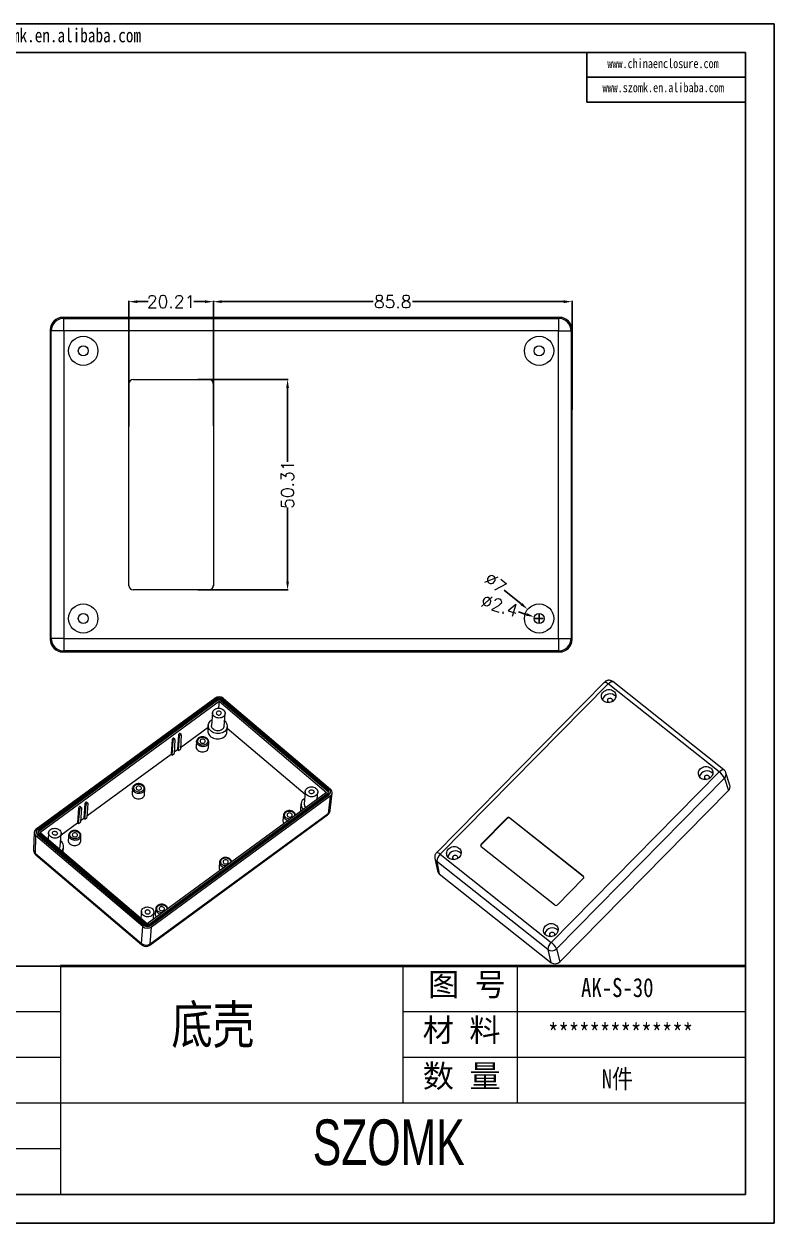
# Model space of a CAD drawing. Header units: inches. Extents: x 1464 to 2346, y 536 to 823.
# Drawn here: x 2166.8 to 2346.2, y 535.9 to 822.7 of the extents above; entities that cross this region are included whole.
import ezdxf

# ---------------------------------------------------------------- set-up
doc = ezdxf.new("R2010")
doc.units = ezdxf.units.IN
doc.layers.add('文字', color=81, linetype='Continuous')
doc.layers.add('粗实线', color=7, linetype='Continuous', lineweight=30)
doc.layers.add('细实线', color=3, linetype='Continuous', lineweight=9)
doc.styles.get("Standard").update_dxf_attribs({"font": 'txt', "bigfont": 'gbcbig.shx'})
doc.styles.add('宋体', font='', dxfattribs={"width": 0.8, "height": 3.5})
doc.styles.add('长仿宋', font='', dxfattribs={"width": 0.7, "height": 4})
doc.styles.get('宋体').set_extended_font_data('SimSun')
doc.styles.get('长仿宋').set_extended_font_data('SimSun')
doc.dimstyles.new('3', dxfattribs={"dimtxt": 3, "dimasz": 2, "dimexe": 0.18, "dimexo": 0.0625, "dimgap": 0.2, "dimtad": 0, "dimzin": 12, "dimdsep": 46, "dimtxsty": 'Standard', "dimcen": 1, "dimclrd": 3, "dimclre": 3, "dimadec": 0, "dimazin": 0, "dimtfac": 1, "dimtofl": 0, "dimtmove": 0, "dimatfit": 3, "dimfxl": 0, "dimtolj": 1, "dimtzin": 0, "dimarcsym": 0})

# ---------------------------------------------------------------- blocks, each defined once
blk = doc.blocks.new('*D88')
at = {"color": 3, "lineweight": -2, "transparency": 16777216}
for p, q in [((2208.39, 737.65), (2230.06, 737.65)), ((2229.88, 735.65), (2229.88, 717.95)), ((2229.88, 689.34), (2229.88, 707.05)), ((2208.39, 687.34), (2230.06, 687.34))]:
    blk.add_line(p, q, dxfattribs=at)
at = {"color": 3, "transparency": 16777216}
for points in [[(2229.55, 735.65), (2230.21, 735.65), (2229.88, 737.65)], [(2229.55, 689.34), (2230.21, 689.34), (2229.88, 687.34)]]:
    blk.add_solid(points, dxfattribs=at)
at = {"layer": 'Defpoints', "color": 0, "transparency": 16777216}
for p in [(2208.33, 737.65), (2208.33, 687.34), (2229.88, 687.34)]:
    blk.add_point(p, dxfattribs=at)
at = {"color": 0, "transparency": 16777216, "insert": (2229.88, 712.5), "char_height": 3, "attachment_point": 5, "rotation": 90}
blk.add_mtext('\\A1;50.31', dxfattribs=at)
blk = doc.blocks.new('*D89')
at = {"color": 3, "lineweight": -2, "transparency": 16777216}
for p, q in [((2212.13, 726.58), (2212.13, 756.44)), ((2214.13, 756.26), (2250.33, 756.26)), ((2295.93, 756.26), (2259.73, 756.26)), ((2297.93, 730.48), (2297.93, 756.44))]:
    blk.add_line(p, q, dxfattribs=at)
at = {"color": 3, "transparency": 16777216}
for points in [[(2214.13, 756.59), (2214.13, 755.92), (2212.13, 756.26)], [(2295.93, 756.59), (2295.93, 755.92), (2297.93, 756.26)]]:
    blk.add_solid(points, dxfattribs=at)
at = {"layer": 'Defpoints', "color": 0, "transparency": 16777216}
for p in [(2297.93, 756.26), (2297.93, 730.42), (2212.13, 726.52)]:
    blk.add_point(p, dxfattribs=at)
at = {"color": 0, "transparency": 16777216, "insert": (2255.03, 756.26), "char_height": 3, "attachment_point": 5}
blk.add_mtext('\\A1;85.8', dxfattribs=at)
blk = doc.blocks.new('*D90')
at = {"color": 3, "lineweight": -2, "transparency": 16777216}
for p, q in [((2191.92, 726.37), (2191.92, 756.44)), ((2193.92, 756.26), (2196.57, 756.26)), ((2210.13, 756.26), (2207.47, 756.26)), ((2212.13, 726.67), (2212.13, 756.44))]:
    blk.add_line(p, q, dxfattribs=at)
at = {"color": 3, "transparency": 16777216}
for points in [[(2193.92, 756.59), (2193.92, 755.92), (2191.92, 756.26)], [(2210.13, 756.59), (2210.13, 755.92), (2212.13, 756.26)]]:
    blk.add_solid(points, dxfattribs=at)
at = {"layer": 'Defpoints', "color": 0, "transparency": 16777216}
for p in [(2212.13, 756.26), (2191.92, 726.31), (2212.13, 726.61)]:
    blk.add_point(p, dxfattribs=at)
at = {"color": 0, "transparency": 16777216, "insert": (2202.02, 756.26), "char_height": 3, "attachment_point": 5}
blk.add_mtext('\\A1;20.21', dxfattribs=at)
blk = doc.blocks.new('*D91')
at = {"color": 3, "lineweight": -2, "transparency": 16777216}
for p, q in [((2281.71, 687.28), (2285.76, 683.98)), ((2289.03, 680.5), (2291.03, 680.5)), ((2290.03, 679.5), (2290.03, 681.5))]:
    blk.add_line(p, q, dxfattribs=at)
at = {"color": 3, "transparency": 16777216}
blk.add_solid([(2285.98, 684.24), (2285.55, 683.72), (2287.31, 682.71)], dxfattribs=at)
at = {"layer": 'Defpoints', "color": 0, "transparency": 16777216}
for p in [(2287.31, 682.71), (2292.74, 678.29)]:
    blk.add_point(p, dxfattribs=at)
at = {"color": 0, "transparency": 16777216, "insert": (2279.62, 688.99), "char_height": 3, "attachment_point": 5, "rotation": 320.8081}
blk.add_mtext('\\A1;∅7', dxfattribs=at)
blk = doc.blocks.new('*D92')
at = {"color": 3, "lineweight": -2, "transparency": 16777216}
for p, q in [((2285.08, 682.1), (2286.98, 681.49)), ((2289.03, 680.5), (2291.03, 680.5)), ((2290.03, 679.5), (2290.03, 681.5))]:
    blk.add_line(p, q, dxfattribs=at)
at = {"color": 3, "transparency": 16777216}
blk.add_solid([(2287.09, 681.81), (2286.88, 681.17), (2288.89, 680.87)], dxfattribs=at)
at = {"layer": 'Defpoints', "color": 0, "transparency": 16777216}
for p in [(2288.89, 680.87), (2291.17, 680.13)]:
    blk.add_point(p, dxfattribs=at)
at = {"color": 0, "transparency": 16777216, "insert": (2280.61, 683.55), "char_height": 3, "attachment_point": 5, "rotation": 342.0394}
blk.add_mtext('\\A1;∅2.4', dxfattribs=at)

msp = doc.modelspace()

# ---------------------------------------------------------------- linework, layer by layer
for p, q in [((1940.737, 822.657), (2346.224, 822.657)), ((2346.224, 822.657), (2346.224, 535.949)), ((1951.229, 815.831), (2339.398, 815.831)), ((2301.473, 815.831), (2301.473, 803.98)), ((2339.398, 815.831), (2339.398, 542.775)), ((2301.473, 809.905), (2339.398, 809.905)), ((2301.473, 803.98), (2339.398, 803.98)), ((2175.564, 597.387), (2093.648, 597.387)), ((1951.229, 542.775), (2339.398, 542.775)), ((1940.737, 535.949), (2346.224, 535.949))]:
    msp.add_line(p, q)
at = {"color": 7, "linetype": 'Continuous', "lineweight": 15}
for p, q in [((2176.364, 752.265), (2176.127, 752.501)), ((2294.928, 752.501), (2176.127, 752.501)), ((2176.364, 749.265), (2176.364, 752.265)), ((2176.364, 752.265), (2294.691, 752.265)), ((2294.928, 752.501), (2294.691, 752.265)), ((2294.691, 752.265), (2294.691, 749.265)), ((2173.364, 749.265), (2173.128, 749.502)), ((2173.128, 749.502), (2173.128, 675.501)), ((2173.364, 675.738), (2173.364, 749.265)), ((2176.364, 749.265), (2173.364, 749.265)), ((2294.691, 749.265), (2176.364, 749.265)), ((2176.364, 749.265), (2176.364, 675.738)), ((2294.691, 675.738), (2294.691, 749.265)), ((2294.691, 749.265), (2297.691, 749.265)), ((2297.691, 749.265), (2297.928, 749.502)), ((2297.691, 749.265), (2297.691, 675.738)), ((2297.928, 675.501), (2297.928, 749.502)), ((2192.919, 737.66), (2211.136, 737.66)), ((2192.919, 737.66), (2192.927, 737.651)), ((2192.927, 737.651), (2211.128, 737.651)), ((2211.128, 737.651), (2211.136, 737.66)), ((2191.919, 688.343), (2191.919, 736.66)), ((2191.928, 736.652), (2191.919, 736.66)), ((2191.928, 688.351), (2191.928, 736.652)), ((2212.136, 736.66), (2212.128, 736.652)), ((2212.128, 736.652), (2212.128, 688.351)), ((2212.136, 736.66), (2212.136, 688.343)), ((2191.919, 688.343), (2191.928, 688.351)), ((2212.128, 688.351), (2212.136, 688.343)), ((2192.927, 687.351), (2192.919, 687.343)), ((2211.136, 687.343), (2192.919, 687.343)), ((2211.128, 687.351), (2192.927, 687.351)), ((2211.136, 687.343), (2211.128, 687.351)), ((2173.364, 675.738), (2173.128, 675.501)), ((2176.364, 675.738), (2173.364, 675.738)), ((2176.364, 675.738), (2294.691, 675.738)), ((2176.364, 675.738), (2176.364, 672.738)), ((2294.691, 675.738), (2294.691, 672.738)), ((2294.691, 675.738), (2297.691, 675.738)), ((2297.691, 675.738), (2297.928, 675.501)), ((2176.364, 672.738), (2176.127, 672.501)), ((2176.127, 672.501), (2294.928, 672.501)), ((2294.691, 672.738), (2176.364, 672.738)), ((2294.691, 672.738), (2294.928, 672.501)), ((2305.689, 665.275), (2265.509, 624.506)), ((2334.227, 644.34), (2307.69, 665.397)), ((2306.584, 664.884), (2266.403, 624.114)), ((2333.121, 643.826), (2306.584, 664.884)), ((2169.748, 630.175), (2212.473, 661.478)), ((2170.113, 630.062), (2212.837, 661.364)), ((2170.373, 629.645), (2213.097, 660.948)), ((2213.107, 661.135), (2170.383, 629.832)), ((2170.647, 629.299), (2213.515, 660.707)), ((2213.097, 660.948), (2213.107, 661.135)), ((2213.515, 660.707), (2213.392, 659.062)), ((2213.515, 660.707), (2239.196, 638.911)), ((2213.962, 661.098), (2213.944, 660.911)), ((2213.944, 660.911), (2239.487, 639.233)), ((2239.504, 639.42), (2213.962, 661.098)), ((2214.242, 661.303), (2239.785, 639.625)), ((2214.591, 661.386), (2240.134, 639.707)), ((2211.935, 657.992), (2211.701, 654.925)), ((2214.693, 654.697), (2214.927, 657.763)), ((2204.273, 649.688), (2210.868, 654.52)), ((2210.904, 654.986), (2210.805, 653.698)), ((2215.392, 653.348), (2215.49, 654.636)), ((2215.463, 654.276), (2234.065, 638.488)), ((2202.259, 651.548), (2202.03, 648.045)), ((2202.535, 651.313), (2202.259, 651.548)), ((2202.273, 647.839), (2202.535, 651.313)), ((2202.912, 651.669), (2202.635, 651.904)), ((2202.933, 651.605), (2202.74, 648.181)), ((2203.769, 652.655), (2203.54, 649.152)), ((2204.046, 652.42), (2203.769, 652.655)), ((2203.783, 648.946), (2204.046, 652.42)), ((2204.422, 652.775), (2204.145, 653.011)), ((2204.443, 652.711), (2204.251, 649.288)), ((2208.112, 651.139), (2207.983, 649.913)), ((2208.112, 651.139), (2208.119, 651.195)), ((2210.973, 649.685), (2211.032, 650.916)), ((2181.904, 633.299), (2202.03, 648.045)), ((2202.03, 648.045), (2202.273, 647.839)), ((2202.273, 647.839), (2202.74, 648.181)), ((2202.763, 648.582), (2203.54, 649.152)), ((2203.54, 649.152), (2203.783, 648.946)), ((2203.783, 648.946), (2204.251, 649.288)), ((2292.941, 603.057), (2333.121, 643.826)), ((2334.379, 642.314), (2294.199, 601.545)), ((2334.379, 642.314), (2335.331, 639.34)), ((2335.677, 640.644), (2334.724, 643.622)), ((2192.827, 639.941), (2192.699, 638.715)), ((2192.827, 639.941), (2192.835, 639.996)), ((2195.689, 638.486), (2195.748, 639.718)), ((2239.504, 639.42), (2239.487, 639.233)), ((2182.053, 636.386), (2181.776, 636.622)), ((2239.196, 638.911), (2196.329, 607.503)), ((2196.765, 607.442), (2239.489, 638.745)), ((2197.024, 607.026), (2239.748, 638.329)), ((2239.759, 638.516), (2197.035, 607.213)), ((2240.095, 638.035), (2197.371, 606.731)), ((2234.117, 639.167), (2233.882, 636.1)), ((2236.982, 637.288), (2237.108, 638.938)), ((2240.095, 638.035), (2239.611, 633.886)), ((2239.748, 638.329), (2239.759, 638.516)), ((2240.053, 638.858), (2240.062, 639.043)), ((2240.062, 634.61), (2240.548, 638.766)), ((2294.99, 598.407), (2335.331, 639.34)), ((2179.89, 635.159), (2179.661, 631.656)), ((2180.166, 634.924), (2179.89, 635.159)), ((2179.904, 631.45), (2180.166, 634.924)), ((2180.543, 635.28), (2180.266, 635.515)), ((2180.564, 635.215), (2180.371, 631.792)), ((2181.4, 636.265), (2181.171, 632.762)), ((2181.677, 636.031), (2181.4, 636.265)), ((2181.414, 632.556), (2181.677, 636.031)), ((2182.074, 636.322), (2181.882, 632.899)), ((2197.056, 602.707), (2239.611, 633.886)), ((2233.085, 636.161), (2232.986, 634.873)), ((2175.705, 628.757), (2179.661, 631.656)), ((2179.661, 631.656), (2179.904, 631.45)), ((2179.904, 631.45), (2180.371, 631.792)), ((2180.394, 632.192), (2181.171, 632.762)), ((2181.171, 632.762), (2181.414, 632.556)), ((2181.414, 632.556), (2181.882, 632.899)), ((2196.905, 602.396), (2239.459, 633.574)), ((2228.906, 633.491), (2228.778, 632.265)), ((2276.176, 626.524), (2282.362, 632.801)), ((2276.211, 626.415), (2282.392, 632.685)), ((2282.392, 632.685), (2282.362, 632.801)), ((2283.064, 632.858), (2300.574, 618.964)), ((2283.064, 632.858), (2283.093, 632.742)), ((2283.093, 632.742), (2300.597, 618.853)), ((2169.291, 629.369), (2169.14, 625.199)), ((2169.559, 624.339), (2169.709, 628.502)), ((2195.253, 606.823), (2169.709, 628.502)), ((2169.812, 629.57), (2169.793, 629.386)), ((2170.087, 628.952), (2170.069, 628.765)), ((2170.069, 628.765), (2195.612, 607.087)), ((2195.63, 607.274), (2170.087, 628.952)), ((2170.367, 629.157), (2195.91, 607.479)), ((2170.383, 629.832), (2170.373, 629.645)), ((2196.329, 607.503), (2170.647, 629.299)), ((2172.736, 629.271), (2172.611, 627.632)), ((2175.493, 625.976), (2175.727, 629.043)), ((2177.543, 628.742), (2177.414, 627.516)), ((2177.543, 628.742), (2177.551, 628.798)), ((2180.405, 627.288), (2180.464, 628.519)), ((2176.192, 624.627), (2176.291, 625.915)), ((2276.176, 626.524), (2276.211, 626.415)), ((2293.709, 611.998), (2276.199, 625.892)), ((2169.559, 624.339), (2194.938, 602.799)), ((2169.668, 624.001), (2195.048, 602.462)), ((2176.189, 624.595), (2176.192, 624.627)), ((2213.622, 622.292), (2213.493, 621.066)), ((2265.108, 623.15), (2265.729, 620.144)), ((2292.093, 601.374), (2265.556, 622.431)), ((2265.556, 622.431), (2266.176, 619.43)), ((2266.403, 624.114), (2292.941, 603.057)), ((2266.176, 619.43), (2292.885, 598.237)), ((2300.597, 618.332), (2294.411, 612.055)), ((2300.597, 618.853), (2300.574, 618.964)), ((2198.338, 611.094), (2198.209, 609.868)), ((2194.917, 610.446), (2194.792, 608.807)), ((2197.782, 608.568), (2197.908, 610.217)), ((2194.938, 602.799), (2195.253, 606.823)), ((2195.612, 607.087), (2195.63, 607.274)), ((2197.024, 607.026), (2197.035, 607.213)), ((2197.056, 602.707), (2197.371, 606.731)), ((2292.093, 601.374), (2292.885, 598.237)), ((2294.199, 601.545), (2294.99, 598.407))]:
    msp.add_line(p, q, dxfattribs=at)
at = {"color": 8, "linetype": 'Continuous', "lineweight": 15, "flags": 128}
for points in [[(2305.689, 665.275), (2305.69, 665.276), (2305.762, 665.308), (2305.872, 665.299), (2306.014, 665.249), (2306.185, 665.161), (2306.377, 665.038), (2306.584, 664.884)], [(2306.584, 664.884), (2306.784, 665.071), (2306.982, 665.226), (2307.173, 665.343), (2307.348, 665.418), (2307.5, 665.449), (2307.625, 665.433), (2307.69, 665.397)], [(2210.585, 650.14), (2210.368, 650.01), (2210.121, 649.915), (2209.855, 649.86), (2209.578, 649.845), (2209.301, 649.873), (2209.033, 649.942), (2208.785, 650.049), (2208.566, 650.19), (2208.382, 650.36), (2208.242, 650.554), (2208.15, 650.764), (2208.109, 650.983), (2208.112, 651.139)], [(2333.121, 643.826), (2333.321, 644.013), (2333.52, 644.168), (2333.71, 644.286), (2333.885, 644.361), (2334.038, 644.391), (2334.162, 644.376), (2334.227, 644.34)], [(2195.301, 638.942), (2195.083, 638.811), (2194.837, 638.716), (2194.57, 638.661), (2194.294, 638.647), (2194.016, 638.675), (2193.749, 638.743), (2193.501, 638.85), (2193.282, 638.991), (2193.098, 639.162), (2192.958, 639.356), (2192.865, 639.566), (2192.824, 639.784), (2192.827, 639.941)], [(2180.017, 627.743), (2179.799, 627.613), (2179.553, 627.518), (2179.286, 627.463), (2179.009, 627.449), (2178.732, 627.476), (2178.465, 627.545), (2178.217, 627.652), (2177.997, 627.793), (2177.814, 627.964), (2177.674, 628.157), (2177.581, 628.367), (2177.54, 628.586), (2177.543, 628.742)], [(2266.403, 624.114), (2266.197, 624.268), (2266.005, 624.392), (2265.834, 624.48), (2265.691, 624.529), (2265.582, 624.538), (2265.51, 624.507), (2265.509, 624.506)]]:
    msp.add_lwpolyline(points, dxfattribs=at)
at = {"color": 7, "linetype": 'Continuous', "lineweight": 15, "flags": 128}
for points in [[(2307.94, 660.943), (2307.715, 660.749), (2307.457, 660.592), (2307.176, 660.475), (2306.88, 660.404), (2306.577, 660.379), (2306.277, 660.402), (2305.989, 660.472), (2305.722, 660.587), (2305.484, 660.744), (2305.281, 660.937), (2305.121, 661.161), (2305.009, 661.409), (2304.946, 661.673), (2304.936, 661.946), (2304.979, 662.218), (2305.074, 662.483), (2305.217, 662.732), (2305.404, 662.956), (2305.629, 663.15), (2305.887, 663.308), (2306.168, 663.424), (2306.464, 663.496), (2306.767, 663.521), (2307.067, 663.497), (2307.355, 663.427), (2307.622, 663.312), (2307.861, 663.156), (2308.063, 662.963), (2308.223, 662.739), (2308.336, 662.491), (2308.398, 662.227), (2308.408, 661.954), (2308.365, 661.681), (2308.27, 661.417), (2308.128, 661.168), (2307.94, 660.943)], [(2306.51, 661.259), (2306.649, 661.365), (2306.815, 661.432), (2306.992, 661.452), (2307.165, 661.425), (2307.318, 661.352), (2307.439, 661.24), (2307.515, 661.099), (2307.541, 660.942), (2307.513, 660.782), (2307.435, 660.634), (2307.351, 660.541)], [(2214.471, 656.995), (2214.255, 656.865), (2214.011, 656.769), (2213.747, 656.711), (2213.473, 656.693), (2213.197, 656.715), (2212.929, 656.777), (2212.678, 656.876), (2212.453, 657.009), (2212.261, 657.172), (2212.109, 657.359), (2212.002, 657.563), (2211.944, 657.779), (2211.936, 657.997), (2211.979, 658.212), (2212.072, 658.415), (2212.211, 658.6), (2212.391, 658.76), (2212.607, 658.89), (2212.851, 658.986), (2213.115, 659.044), (2213.39, 659.062), (2213.666, 659.04), (2213.933, 658.979), (2214.184, 658.879), (2214.409, 658.746), (2214.601, 658.583), (2214.753, 658.396), (2214.86, 658.192), (2214.919, 657.977), (2214.926, 657.758), (2214.883, 657.543), (2214.79, 657.34), (2214.651, 657.155), (2214.471, 656.995)], [(2213.847, 657.525), (2213.956, 657.634), (2214.018, 657.764), (2214.028, 657.905), (2213.985, 658.043), (2213.893, 658.167), (2213.759, 658.264), (2213.597, 658.328), (2213.42, 658.351), (2213.244, 658.333), (2213.084, 658.274), (2212.956, 658.18), (2212.869, 658.058), (2212.833, 657.921), (2212.849, 657.78), (2212.918, 657.648), (2213.032, 657.536), (2213.181, 657.454), (2213.353, 657.41), (2213.532, 657.408), (2213.701, 657.447), (2213.847, 657.525)], [(2210.805, 653.698), (2210.805, 653.69), (2210.811, 653.419), (2210.869, 653.15), (2210.976, 652.889), (2211.131, 652.642), (2211.33, 652.415), (2211.568, 652.213), (2211.84, 652.04), (2212.141, 651.9), (2212.463, 651.797), (2212.799, 651.732), (2213.142, 651.707), (2213.484, 651.722), (2213.817, 651.778), (2214.134, 651.873), (2214.428, 652.004), (2214.693, 652.17)], [(2214.791, 653.458), (2214.527, 653.292), (2214.233, 653.161), (2213.915, 653.066), (2213.582, 653.01), (2213.24, 652.995), (2212.897, 653.02), (2212.561, 653.085), (2212.239, 653.188), (2211.939, 653.328), (2211.666, 653.501), (2211.428, 653.703), (2211.229, 653.93), (2211.074, 654.177), (2210.967, 654.438), (2210.909, 654.707), (2210.903, 654.978), (2210.948, 655.246), (2211.043, 655.504), (2211.186, 655.747), (2211.374, 655.968), (2211.603, 656.164), (2211.806, 656.296)], [(2214.237, 653.928), (2214.021, 653.798), (2213.777, 653.702), (2213.513, 653.644), (2213.238, 653.626), (2212.962, 653.648), (2212.695, 653.71), (2212.444, 653.809), (2212.219, 653.942), (2212.027, 654.105), (2211.875, 654.292), (2211.768, 654.497), (2211.709, 654.712), (2211.701, 654.925)], [(2208.739, 651.867), (2209.12, 652.053), (2209.357, 652.102), (2209.604, 652.111), (2209.849, 652.08), (2210.084, 652.011), (2210.455, 651.793), (2210.704, 651.485), (2210.775, 651.296), (2210.795, 651.1), (2210.766, 650.907), (2210.686, 650.724), (2210.424, 650.438), (2210.043, 650.252), (2209.806, 650.203), (2209.559, 650.194), (2209.314, 650.225), (2209.079, 650.294), (2208.708, 650.512), (2208.459, 650.82), (2208.388, 651.01), (2208.368, 651.205), (2208.397, 651.398), (2208.477, 651.582), (2208.739, 651.867)], [(2210.015, 650.785), (2210.128, 650.898), (2210.193, 651.034), (2210.203, 651.181), (2210.158, 651.325), (2210.062, 651.454), (2209.923, 651.556), (2209.754, 651.622), (2209.57, 651.646), (2209.386, 651.627), (2209.22, 651.565), (2209.086, 651.467), (2208.996, 651.341), (2208.958, 651.198), (2208.976, 651.051), (2209.047, 650.913), (2209.166, 650.797), (2209.321, 650.712), (2209.5, 650.666), (2209.686, 650.663), (2209.863, 650.704), (2210.015, 650.785)], [(2211.032, 650.916), (2211.032, 650.911), (2211.031, 650.893)], [(2207.983, 649.913), (2207.981, 649.892), (2207.989, 649.674), (2208.047, 649.458), (2208.154, 649.254), (2208.306, 649.067), (2208.498, 648.904), (2208.723, 648.771), (2208.974, 648.672), (2209.242, 648.61), (2209.518, 648.588), (2209.792, 648.606), (2210.056, 648.664), (2210.3, 648.76), (2210.516, 648.89), (2210.696, 649.05), (2210.835, 649.235), (2210.928, 649.438), (2210.971, 649.653), (2210.973, 649.685)], [(2331.134, 642.54), (2330.908, 642.345), (2330.651, 642.188), (2330.37, 642.071), (2330.073, 642), (2329.77, 641.975), (2329.47, 641.998), (2329.182, 642.069), (2328.915, 642.184), (2328.677, 642.34), (2328.475, 642.533), (2328.315, 642.757), (2328.202, 643.005), (2328.14, 643.269), (2328.13, 643.542), (2328.173, 643.815), (2328.267, 644.079), (2328.41, 644.328), (2328.597, 644.552), (2328.823, 644.747), (2329.08, 644.904), (2329.361, 645.021), (2329.658, 645.092), (2329.96, 645.117), (2330.26, 645.094), (2330.548, 645.023), (2330.815, 644.908), (2331.054, 644.752), (2331.256, 644.559), (2331.416, 644.335), (2331.529, 644.087), (2331.591, 643.823), (2331.601, 643.55), (2331.558, 643.277), (2331.464, 643.013), (2331.321, 642.764), (2331.134, 642.54)], [(2329.703, 642.855), (2329.842, 642.962), (2330.008, 643.028), (2330.185, 643.048), (2330.358, 643.021), (2330.512, 642.948), (2330.632, 642.836), (2330.708, 642.695), (2330.734, 642.538), (2330.707, 642.378), (2330.629, 642.23), (2330.544, 642.138)], [(2193.455, 640.669), (2193.836, 640.855), (2194.073, 640.903), (2194.32, 640.912), (2194.565, 640.882), (2194.8, 640.813), (2195.171, 640.595), (2195.42, 640.286), (2195.49, 640.097), (2195.511, 639.902), (2195.481, 639.708), (2195.402, 639.525), (2195.139, 639.239), (2194.759, 639.054), (2194.522, 639.005), (2194.275, 638.996), (2194.029, 639.026), (2193.795, 639.096), (2193.423, 639.314), (2193.175, 639.622), (2193.104, 639.811), (2193.084, 640.007), (2193.113, 640.2), (2193.192, 640.383), (2193.455, 640.669)], [(2194.73, 639.587), (2194.844, 639.7), (2194.908, 639.836), (2194.919, 639.982), (2194.874, 640.126), (2194.778, 640.255), (2194.639, 640.357), (2194.47, 640.423), (2194.285, 640.448), (2194.102, 640.428), (2193.936, 640.367), (2193.802, 640.269), (2193.712, 640.143), (2193.674, 640), (2193.691, 639.853), (2193.763, 639.715), (2193.881, 639.598), (2194.037, 639.513), (2194.216, 639.467), (2194.402, 639.465), (2194.579, 639.506), (2194.73, 639.587)], [(2195.748, 639.718), (2195.748, 639.713), (2195.747, 639.694)], [(2236.652, 638.17), (2236.436, 638.04), (2236.192, 637.944), (2235.928, 637.886), (2235.654, 637.868), (2235.378, 637.89), (2235.11, 637.951), (2234.859, 638.051), (2234.634, 638.184), (2234.442, 638.347), (2234.29, 638.534), (2234.183, 638.738), (2234.125, 638.953), (2234.117, 639.172), (2234.16, 639.387), (2234.253, 639.59), (2234.392, 639.775), (2234.573, 639.935), (2234.788, 640.065), (2235.032, 640.161), (2235.296, 640.219), (2235.571, 640.237), (2235.847, 640.215), (2236.115, 640.153), (2236.365, 640.054), (2236.591, 639.921), (2236.782, 639.758), (2236.934, 639.571), (2237.041, 639.367), (2237.1, 639.151), (2237.107, 638.933), (2237.064, 638.718), (2236.972, 638.515), (2236.833, 638.33), (2236.652, 638.17)], [(2236.028, 638.699), (2235.882, 638.622), (2235.713, 638.583), (2235.534, 638.585), (2235.362, 638.629), (2235.213, 638.711), (2235.099, 638.823), (2235.031, 638.955), (2235.014, 639.096), (2235.05, 639.233), (2235.137, 639.354), (2235.265, 639.449), (2235.425, 639.508), (2235.601, 639.526), (2235.778, 639.503), (2235.94, 639.439), (2236.074, 639.341), (2236.166, 639.218), (2236.209, 639.08), (2236.199, 638.939), (2236.137, 638.808), (2236.028, 638.699)], [(2192.699, 638.715), (2192.697, 638.694), (2192.704, 638.475), (2192.763, 638.26), (2192.87, 638.055), (2193.022, 637.868), (2193.213, 637.706), (2193.439, 637.572), (2193.689, 637.473), (2193.957, 637.412), (2194.233, 637.389), (2194.508, 637.408), (2194.772, 637.466), (2195.016, 637.562), (2195.232, 637.692), (2195.412, 637.852), (2195.551, 638.037), (2195.644, 638.24), (2195.687, 638.455), (2195.689, 638.486)], [(2230.81, 633.136), (2230.923, 633.25), (2230.987, 633.386), (2230.998, 633.532), (2230.953, 633.676), (2230.857, 633.805), (2230.718, 633.907), (2230.549, 633.973), (2230.364, 633.998), (2230.181, 633.978), (2230.015, 633.917), (2229.881, 633.819), (2229.791, 633.692), (2229.753, 633.55), (2229.77, 633.403), (2229.842, 633.265), (2229.96, 633.148), (2230.116, 633.063), (2230.295, 633.017), (2230.481, 633.015), (2230.658, 633.056), (2230.81, 633.136)], [(2175.271, 628.275), (2175.055, 628.144), (2174.811, 628.049), (2174.548, 627.991), (2174.273, 627.972), (2173.997, 627.994), (2173.729, 628.056), (2173.478, 628.155), (2173.253, 628.288), (2173.061, 628.451), (2172.909, 628.638), (2172.802, 628.843), (2172.744, 629.058), (2172.736, 629.277), (2172.78, 629.491), (2172.872, 629.694), (2173.011, 629.879), (2173.192, 630.039), (2173.408, 630.17), (2173.652, 630.265), (2173.915, 630.323), (2174.19, 630.342), (2174.466, 630.32), (2174.734, 630.258), (2174.985, 630.159), (2175.21, 630.025), (2175.402, 629.863), (2175.554, 629.676), (2175.661, 629.471), (2175.719, 629.256), (2175.727, 629.037), (2175.683, 628.823), (2175.591, 628.62), (2175.452, 628.435), (2175.271, 628.275)], [(2174.647, 628.804), (2174.502, 628.726), (2174.332, 628.687), (2174.153, 628.69), (2173.982, 628.734), (2173.832, 628.815), (2173.718, 628.927), (2173.65, 629.06), (2173.633, 629.201), (2173.67, 629.338), (2173.756, 629.459), (2173.885, 629.553), (2174.044, 629.612), (2174.22, 629.631), (2174.397, 629.607), (2174.56, 629.544), (2174.693, 629.446), (2174.785, 629.322), (2174.828, 629.184), (2174.818, 629.043), (2174.756, 628.913), (2174.647, 628.804)], [(2178.171, 629.471), (2178.552, 629.656), (2178.789, 629.705), (2179.035, 629.714), (2179.281, 629.684), (2179.516, 629.614), (2179.887, 629.396), (2180.136, 629.088), (2180.206, 628.899), (2180.226, 628.703), (2180.197, 628.51), (2180.118, 628.327), (2179.855, 628.041), (2179.474, 627.855), (2179.237, 627.807), (2178.991, 627.798), (2178.745, 627.828), (2178.51, 627.897), (2178.139, 628.115), (2177.89, 628.424), (2177.82, 628.613), (2177.799, 628.808), (2177.829, 629.002), (2177.908, 629.185), (2178.171, 629.471)], [(2179.446, 628.388), (2179.559, 628.502), (2179.624, 628.638), (2179.635, 628.784), (2179.59, 628.928), (2179.494, 629.057), (2179.355, 629.159), (2179.186, 629.225), (2179.001, 629.249), (2178.818, 629.23), (2178.652, 629.168), (2178.518, 629.07), (2178.428, 628.944), (2178.39, 628.801), (2178.407, 628.654), (2178.478, 628.516), (2178.597, 628.4), (2178.753, 628.315), (2178.932, 628.269), (2179.118, 628.266), (2179.294, 628.307), (2179.446, 628.388)], [(2180.464, 628.519), (2180.464, 628.514), (2180.462, 628.496)], [(2177.414, 627.516), (2177.412, 627.495), (2177.42, 627.277), (2177.478, 627.061), (2177.585, 626.857), (2177.737, 626.67), (2177.929, 626.507), (2178.154, 626.374), (2178.405, 626.275), (2178.673, 626.213), (2178.949, 626.191), (2179.224, 626.209), (2179.487, 626.267), (2179.731, 626.363), (2179.947, 626.493), (2180.128, 626.654), (2180.267, 626.838), (2180.36, 627.042), (2180.403, 627.256), (2180.405, 627.288)], [(2270.928, 623.388), (2270.702, 623.194), (2270.445, 623.036), (2270.163, 622.92), (2269.867, 622.848), (2269.564, 622.824), (2269.264, 622.847), (2268.976, 622.917), (2268.709, 623.032), (2268.471, 623.189), (2268.269, 623.382), (2268.109, 623.606), (2267.996, 623.853), (2267.933, 624.118), (2267.924, 624.39), (2267.966, 624.663), (2268.061, 624.928), (2268.204, 625.176), (2268.391, 625.401), (2268.616, 625.595), (2268.874, 625.753), (2269.155, 625.869), (2269.451, 625.941), (2269.754, 625.965), (2270.054, 625.942), (2270.342, 625.872), (2270.609, 625.757), (2270.848, 625.6), (2271.05, 625.407), (2271.21, 625.183), (2271.323, 624.936), (2271.385, 624.671), (2271.395, 624.399), (2271.352, 624.126), (2271.258, 623.861), (2271.115, 623.613), (2270.928, 623.388)], [(2215.525, 621.938), (2215.638, 622.051), (2215.703, 622.187), (2215.714, 622.334), (2215.669, 622.478), (2215.573, 622.607), (2215.434, 622.709), (2215.265, 622.775), (2215.08, 622.799), (2214.897, 622.78), (2214.731, 622.718), (2214.597, 622.62), (2214.507, 622.494), (2214.469, 622.351), (2214.486, 622.204), (2214.557, 622.066), (2214.676, 621.95), (2214.832, 621.865), (2215.011, 621.819), (2215.197, 621.816), (2215.373, 621.857), (2215.525, 621.938)], [(2269.497, 623.703), (2269.636, 623.81), (2269.802, 623.876), (2269.979, 623.897), (2270.152, 623.869), (2270.306, 623.796), (2270.426, 623.685), (2270.502, 623.544), (2270.528, 623.387), (2270.5, 623.227), (2270.423, 623.079), (2270.338, 622.986)], [(2197.452, 609.449), (2197.236, 609.319), (2196.992, 609.223), (2196.729, 609.165), (2196.454, 609.147), (2196.178, 609.169), (2195.91, 609.231), (2195.659, 609.33), (2195.434, 609.463), (2195.242, 609.626), (2195.09, 609.813), (2194.983, 610.017), (2194.925, 610.233), (2194.917, 610.451), (2194.961, 610.666), (2195.053, 610.869), (2195.192, 611.054), (2195.373, 611.214), (2195.589, 611.344), (2195.833, 611.44), (2196.097, 611.498), (2196.371, 611.516), (2196.647, 611.494), (2196.915, 611.433), (2197.166, 611.334), (2197.391, 611.2), (2197.583, 611.037), (2197.735, 610.851), (2197.842, 610.646), (2197.9, 610.431), (2197.908, 610.212), (2197.865, 609.998), (2197.772, 609.794), (2197.633, 609.61), (2197.452, 609.449)], [(2196.828, 609.979), (2196.937, 610.088), (2196.999, 610.218), (2197.009, 610.359), (2196.966, 610.497), (2196.874, 610.621), (2196.741, 610.719), (2196.578, 610.782), (2196.401, 610.806), (2196.225, 610.787), (2196.066, 610.728), (2195.937, 610.634), (2195.851, 610.513), (2195.814, 610.375), (2195.831, 610.234), (2195.899, 610.102), (2196.013, 609.99), (2196.163, 609.908), (2196.334, 609.864), (2196.513, 609.862), (2196.683, 609.901), (2196.828, 609.979)], [(2200.241, 610.739), (2200.354, 610.853), (2200.419, 610.989), (2200.429, 611.135), (2200.384, 611.279), (2200.288, 611.408), (2200.15, 611.51), (2199.98, 611.576), (2199.796, 611.601), (2199.612, 611.581), (2199.446, 611.52), (2199.312, 611.422), (2199.222, 611.296), (2199.184, 611.153), (2199.202, 611.006), (2199.273, 610.868), (2199.392, 610.751), (2199.548, 610.666), (2199.726, 610.62), (2199.912, 610.618), (2200.089, 610.659), (2200.241, 610.739)], [(2294.121, 604.984), (2293.895, 604.79), (2293.638, 604.633), (2293.357, 604.516), (2293.06, 604.445), (2292.757, 604.42), (2292.457, 604.443), (2292.169, 604.513), (2291.902, 604.628), (2291.664, 604.785), (2291.462, 604.978), (2291.302, 605.202), (2291.189, 605.45), (2291.127, 605.714), (2291.117, 605.987), (2291.16, 606.259), (2291.254, 606.524), (2291.397, 606.772), (2291.584, 606.997), (2291.81, 607.191), (2292.067, 607.349), (2292.348, 607.465), (2292.645, 607.537), (2292.948, 607.561), (2293.248, 607.538), (2293.535, 607.468), (2293.803, 607.353), (2294.041, 607.197), (2294.243, 607.004), (2294.403, 606.78), (2294.516, 606.532), (2294.578, 606.268), (2294.588, 605.995), (2294.545, 605.722), (2294.451, 605.457), (2294.308, 605.209), (2294.121, 604.984)], [(2292.69, 605.3), (2292.83, 605.406), (2292.995, 605.473), (2293.172, 605.493), (2293.345, 605.466), (2293.499, 605.393), (2293.619, 605.281), (2293.695, 605.14), (2293.721, 604.983), (2293.694, 604.823), (2293.616, 604.675), (2293.531, 604.582)]]:
    msp.add_lwpolyline(points, dxfattribs=at)
at = {"color": 7, "linetype": 'Continuous', "lineweight": 15}
for centre, radius in [((2181.028, 744.501), 3.5), ((2181.028, 744.501), 1.2), ((2290.028, 744.501), 3.5), ((2290.028, 744.501), 1.2), ((2181.028, 680.501), 3.5), ((2290.028, 680.501), 3.5), ((2181.028, 680.501), 1.2), ((2290.028, 680.501), 1.2)]:
    msp.add_circle(centre, radius, dxfattribs=at)
for centre, radius, start, end in [((2176.365, 749.264), 3.001, 90.02044, 179.97956), ((2294.69, 749.264), 3.001, 0.02044, 89.97956), ((2176.365, 675.739), 3.001, 180.02044, 269.97956), ((2294.69, 675.739), 3.001, 270.02044, 359.97956), ((2307.006, 660.679), 1.818, 40.07797, 169.40219), ((2306.86, 660.891), 0.508, 133.55918, 260.27959), ((2213.643, 654.8), 1.055, 304.25469, 354.36833), ((2213.902, 654.765), 1.58, 304.21974, 55.51331), ((2213.778, 653.509), 1.622, 304.34036, 354.28266), ((2330.2, 642.275), 1.818, 40.07797, 169.40219), ((2330.053, 642.487), 0.508, 133.55918, 260.27959), ((2330.739, 640.566), 4.038, 25.65516, 53.85217), ((2234.678, 636.045), 1.584, 115.84398, 229.32426), ((2234.434, 634.763), 1.452, 175.67852, 194.77775), ((2234.969, 636.056), 1.088, 177.70108, 226.58437), ((2229.81, 632.177), 1.036, 175.14989, 222.64525), ((2174.504, 626.059), 0.992, 318.20721, 355.2165), ((2174.717, 626.048), 1.569, 314.01412, 55.84713), ((2267.967, 622.272), 2.416, 130.31947, 176.22727), ((2269.993, 623.124), 1.818, 40.07797, 169.40219), ((2269.847, 623.335), 0.508, 133.55918, 260.27959), ((2214.525, 620.979), 1.036, 175.14989, 222.64525), ((2199.241, 609.78), 1.036, 175.14989, 222.64525), ((2293.187, 604.72), 1.818, 40.07797, 169.40219), ((2293.04, 604.931), 0.508, 133.55918, 260.27959), ((2196.058, 604.151), 1.755, 230.36081, 304.66877), ((2294.504, 601.215), 2.416, 130.31947, 176.22727), ((2290.559, 599.796), 4.038, 25.65516, 53.85217), ((2293.046, 602.692), 1.626, 234.13306, 315.14907)]:
    msp.add_arc(centre, radius, start, end, dxfattribs=at)
at = {"color": 8, "linetype": 'Continuous', "lineweight": 15}
for centre, radius, start, end in [((2210.001, 650.994), 1.035, 304.39184, 354.35791), ((2333.473, 643.252), 1.304, 313.98995, 16.39014), ((2194.717, 639.796), 1.035, 304.39184, 354.35791), ((2239.204, 633.891), 0.407, 308.8328, 359.21706), ((2239.028, 634.752), 1.044, 303.94136, 352.18469), ((2230.173, 633.489), 1.265, 179.13338, 265.56503), ((2179.432, 628.597), 1.035, 304.39184, 354.35791), ((2170.211, 625.189), 1.072, 179.43868, 232.49025), ((2169.939, 624.276), 0.385, 170.58728, 225.34151), ((2214.889, 622.291), 1.265, 179.13338, 265.56503), ((2266.321, 623.406), 1.24, 191.90959, 231.86789), ((2199.605, 611.093), 1.265, 179.13338, 265.56503), ((2195.318, 602.736), 0.385, 170.58796, 225.33461), ((2196.649, 602.713), 0.407, 308.84854, 359.21586)]:
    msp.add_arc(centre, radius, start, end, dxfattribs=at)
at = {"color": 7, "linetype": 'Continuous', "lineweight": 15}
for centre, major_axis, ratio, start_param, end_param in [((2176.128, 749.501), (-2.122, 2.122), 0.9996955, 5.4979394, 7.0684312), ((2294.927, 749.501), (2.122, 2.122), 0.9996955, 5.4979394, 7.0684312), ((2192.919, 736.66), (0.707, -0.707), 0.9996955, 2.3563468, 3.9268385), ((2192.928, 736.651), (0.707, -0.707), 0.9996955, 2.3563468, 3.9268385), ((2211.127, 736.651), (-0.707, -0.707), 0.9996955, 2.3563468, 3.9268385), ((2211.136, 736.66), (-0.707, -0.707), 0.9996955, 2.3563468, 3.9268385), ((2192.919, 688.343), (-0.707, -0.707), 0.9996955, 5.4979394, 7.0684312), ((2192.928, 688.352), (-0.707, -0.707), 0.9996955, 5.4979394, 7.0684312), ((2211.127, 688.352), (0.707, -0.707), 0.9996955, 5.4979394, 7.0684312), ((2211.136, 688.343), (0.707, -0.707), 0.9996955, 5.4979394, 7.0684312), ((2176.128, 675.502), (-2.122, -2.122), 0.9996955, 5.4979394, 7.0684312), ((2294.927, 675.502), (2.122, -2.122), 0.9996955, 5.4979394, 7.0684312), ((2213.512, 660.595), (1.496, -0.114), 0.7886554, 0.8272821, 2.3977738), ((2202.457, 651.692), (0.177, 0.212), 0.4301994, 6.2790137, 8.8906389), ((2202.734, 651.457), (0.178, 0.212), 0.4233429, 5.7686334, 8.8927728), ((2203.968, 652.799), (0.177, 0.212), 0.4301994, 6.2790137, 8.8906389), ((2204.244, 652.564), (0.178, 0.212), 0.4233429, 5.7686334, 8.8927728), ((2239.055, 638.917), (1.496, -0.114), 0.7881767, 5.5395624, 7.1100541), ((2334.243, 640.202), (1.451, 0.381), 0.8897769, 5.3009355, 6.3303949), ((2181.599, 636.409), (0.177, 0.212), 0.4301994, 6.2790137, 8.8906389), ((2180.088, 635.303), (0.177, 0.212), 0.4301994, 6.2790137, 8.8906389), ((2180.365, 635.068), (0.178, 0.212), 0.4233429, 5.7686334, 8.8927728), ((2181.875, 636.175), (0.178, 0.212), 0.4233429, 5.7686334, 8.8927728), ((2282.725, 632.513), (0.483, 0.127), 0.8902774, 0.5875359, 2.1580276), ((2282.754, 632.398), (0.483, 0.127), 0.8902774, 0.5875359, 2.1580276), ((2170.789, 629.292), (1.496, -0.114), 0.7881767, 2.3979697, 3.9684615), ((2276.539, 626.237), (0.484, 0.127), 0.8897769, 2.1593428, 3.7298346), ((2276.574, 626.127), (0.484, 0.127), 0.8897769, 2.1593428, 3.0590281), ((2267.195, 620.463), (1.451, 0.381), 0.8897769, 3.0943831, 3.7298346), ((2300.235, 618.619), (0.484, 0.127), 0.8897769, 5.3009355, 6.8714272), ((2300.258, 618.509), (0.484, 0.127), 0.8897769, 0.0801267, 0.5882419), ((2294.049, 612.343), (0.483, 0.127), 0.8902774, 3.7291285, 5.2996203), ((2196.331, 607.614), (1.496, -0.114), 0.7886554, 3.9688747, 5.5393665), ((2293.903, 599.271), (1.45, 0.382), 0.8902774, 3.7291285, 5.2996203)]:
    msp.add_ellipse(centre, major_axis=major_axis, ratio=ratio, start_param=start_param, end_param=end_param, dxfattribs=at)
for points, knots in [([(2307.687, 665.396), (2307.628, 665.44), (2307.5, 665.537), (2307.27, 665.639), (2307.013, 665.708), (2306.745, 665.73), (2306.483, 665.704), (2306.237, 665.636), (2306.032, 665.54), (2305.874, 665.439), (2305.794, 665.37), (2305.761, 665.342)], [0, 0, 0, 0, 0.1046476, 0.2305237, 0.357108, 0.4847509, 0.6142801, 0.7324456, 0.8490021, 0.9375493, 1, 1, 1, 1]), ([(2212.837, 661.364), (2212.931, 661.433), (2213.042, 661.486), (2213.284, 661.554), (2213.415, 661.569), (2213.675, 661.558), (2213.804, 661.532), (2214.043, 661.443), (2214.152, 661.38), (2214.242, 661.303)], [0, 0, 0, 0, 0.25, 0.25, 0.5, 0.5, 0.75, 0.75, 1, 1, 1, 1]), ([(2213.097, 660.948), (2213.153, 660.989), (2213.22, 661.022), (2213.366, 661.063), (2213.445, 661.072), (2213.602, 661.065), (2213.68, 661.049), (2213.824, 660.995), (2213.89, 660.957), (2213.944, 660.911)], [0, 0, 0, 0, 0.25, 0.25, 0.5, 0.5, 0.75, 0.75, 1, 1, 1, 1]), ([(2213.107, 661.135), (2213.164, 661.177), (2213.232, 661.209), (2213.379, 661.251), (2213.458, 661.26), (2213.617, 661.253), (2213.696, 661.237), (2213.841, 661.183), (2213.907, 661.145), (2213.962, 661.098)], [0, 0, 0, 0, 0.25, 0.25, 0.5, 0.5, 0.75, 0.75, 1, 1, 1, 1]), ([(2209.662, 652.204), (2209.574, 652.207), (2209.451, 652.211), (2209.27, 652.192), (2209.118, 652.164), (2208.943, 652.112), (2208.771, 652.038), (2208.605, 651.939), (2208.453, 651.817), (2208.321, 651.672), (2208.216, 651.504), (2208.147, 651.345), (2208.131, 651.24), (2208.125, 651.2)], [0, 0, 0, 0, 0.1213509, 0.1713412, 0.2539168, 0.3394248, 0.4309067, 0.5261734, 0.6244902, 0.725417, 0.8288982, 0.9352944, 1, 1, 1, 1]), ([(2211.03, 650.891), (2211.031, 650.96), (2211.034, 651.097), (2210.984, 651.299), (2210.898, 651.491), (2210.776, 651.667), (2210.624, 651.822), (2210.451, 651.95), (2210.274, 652.047), (2210.107, 652.114), (2209.947, 652.161), (2209.801, 652.19), (2209.702, 652.2), (2209.662, 652.204)], [0, 0, 0, 0, 0.1058647, 0.2105106, 0.3155256, 0.4205733, 0.5247793, 0.6265101, 0.7218727, 0.8025524, 0.8682686, 0.9460681, 1, 1, 1, 1]), ([(2334.721, 643.618), (2334.715, 643.64), (2334.688, 643.745), (2334.598, 643.921), (2334.449, 644.132), (2334.32, 644.273), (2334.236, 644.33), (2334.224, 644.338)], [0, 0, 0, 0, 0.07659398, 0.36594934, 0.6578092, 0.95138686, 1, 1, 1, 1]), ([(2194.378, 641.005), (2194.29, 641.008), (2194.167, 641.013), (2193.986, 640.994), (2193.834, 640.966), (2193.659, 640.914), (2193.487, 640.839), (2193.321, 640.741), (2193.169, 640.619), (2193.037, 640.473), (2192.932, 640.306), (2192.863, 640.146), (2192.847, 640.041), (2192.841, 640.001)], [0, 0, 0, 0, 0.1213509, 0.1713412, 0.2539168, 0.3394248, 0.4309067, 0.5261734, 0.6244902, 0.725417, 0.8288982, 0.9352944, 1, 1, 1, 1]), ([(2195.746, 639.692), (2195.747, 639.761), (2195.75, 639.898), (2195.699, 640.101), (2195.614, 640.292), (2195.492, 640.468), (2195.34, 640.623), (2195.167, 640.752), (2194.989, 640.849), (2194.823, 640.916), (2194.662, 640.963), (2194.517, 640.992), (2194.418, 641.001), (2194.378, 641.005)], [0, 0, 0, 0, 0.1058647, 0.2105106, 0.3155256, 0.4205733, 0.5247793, 0.6265101, 0.7218727, 0.8025524, 0.8682686, 0.9460681, 1, 1, 1, 1]), ([(2239.489, 638.745), (2239.546, 638.787), (2239.592, 638.838), (2239.655, 638.95), (2239.672, 639.012), (2239.675, 639.137), (2239.661, 639.2), (2239.603, 639.318), (2239.559, 639.373), (2239.504, 639.42)], [0, 0, 0, 0, 0.25, 0.25, 0.5, 0.5, 0.75, 0.75, 1, 1, 1, 1]), ([(2239.785, 639.625), (2239.875, 639.549), (2239.946, 639.458), (2240.042, 639.264), (2240.065, 639.161), (2240.06, 638.955), (2240.032, 638.854), (2239.928, 638.668), (2239.852, 638.584), (2239.759, 638.516)], [0, 0, 0, 0, 0.25, 0.25, 0.5, 0.5, 0.75, 0.75, 1, 1, 1, 1]), ([(2239.487, 639.233), (2239.532, 639.188), (2239.613, 639.107), (2239.635, 639.006), (2239.645, 638.961)], [0, 0, 0, 0, 0.5565965, 1, 1, 1, 1]), ([(2240.04, 638.86), (2240.038, 638.805), (2240.034, 638.661), (2239.921, 638.475), (2239.797, 638.37), (2239.748, 638.329)], [0, 0, 0, 0, 0.2715912, 0.7112278, 1, 1, 1, 1]), ([(2230.457, 634.555), (2230.369, 634.558), (2230.246, 634.563), (2230.065, 634.544), (2229.913, 634.516), (2229.738, 634.464), (2229.566, 634.389), (2229.4, 634.291), (2229.248, 634.168), (2229.116, 634.023), (2229.01, 633.856), (2228.937, 633.683), (2228.92, 633.564), (2228.912, 633.51)], [0, 0, 0, 0, 0.1186973, 0.1675945, 0.2483643, 0.3320025, 0.421484, 0.5146674, 0.6108344, 0.7095542, 0.8107726, 0.9148422, 1, 1, 1, 1]), ([(2231.808, 633.498), (2231.798, 633.548), (2231.775, 633.667), (2231.692, 633.842), (2231.571, 634.018), (2231.419, 634.173), (2231.246, 634.302), (2231.068, 634.399), (2230.902, 634.465), (2230.742, 634.512), (2230.596, 634.542), (2230.497, 634.551), (2230.457, 634.555)], [0, 0, 0, 0, 0.0908655, 0.2117952, 0.3327626, 0.4527608, 0.5699086, 0.6797232, 0.7726297, 0.848305, 0.9378948, 1, 1, 1, 1]), ([(2239.459, 633.576), (2239.488, 633.598), (2239.583, 633.667), (2239.662, 633.754), (2239.716, 633.813)], [0, 0, 0, 0, 0.3136001, 1, 1, 1, 1]), ([(2239.716, 633.813), (2239.77, 633.884), (2239.848, 633.985), (2239.937, 634.156), (2240.002, 634.319), (2240.048, 634.48), (2240.056, 634.581), (2240.058, 634.611)], [0, 0, 0, 0, 0.3010107, 0.4323986, 0.6555016, 0.8980209, 1, 1, 1, 1]), ([(2170.069, 628.765), (2170, 628.837), (2169.863, 628.981), (2169.779, 629.207), (2169.8, 629.34), (2169.807, 629.385)], [0, 0, 0, 0, 0.39729803, 0.7947955, 1, 1, 1, 1]), ([(2170.087, 628.952), (2169.997, 629.029), (2169.925, 629.119), (2169.83, 629.313), (2169.807, 629.417), (2169.812, 629.622), (2169.84, 629.724), (2169.944, 629.909), (2170.02, 629.993), (2170.113, 630.062)], [0, 0, 0, 0, 0.25, 0.25, 0.5, 0.5, 0.75, 0.75, 1, 1, 1, 1]), ([(2170.383, 629.832), (2170.326, 629.791), (2170.28, 629.74), (2170.217, 629.627), (2170.2, 629.565), (2170.197, 629.44), (2170.211, 629.377), (2170.269, 629.259), (2170.312, 629.204), (2170.367, 629.157)], [0, 0, 0, 0, 0.25, 0.25, 0.5, 0.5, 0.75, 0.75, 1, 1, 1, 1]), ([(2170.21, 629.432), (2170.233, 629.482), (2170.271, 629.562), (2170.345, 629.622), (2170.373, 629.645)], [0, 0, 0, 0, 0.6205875, 1, 1, 1, 1]), ([(2179.093, 629.807), (2179.006, 629.81), (2178.882, 629.815), (2178.702, 629.795), (2178.549, 629.767), (2178.375, 629.715), (2178.202, 629.641), (2178.036, 629.543), (2177.885, 629.42), (2177.752, 629.275), (2177.647, 629.107), (2177.578, 628.948), (2177.562, 628.843), (2177.556, 628.803)], [0, 0, 0, 0, 0.1213509, 0.1713412, 0.2539168, 0.3394248, 0.4309067, 0.5261734, 0.6244902, 0.725417, 0.8288982, 0.9352944, 1, 1, 1, 1]), ([(2180.461, 628.494), (2180.463, 628.563), (2180.465, 628.7), (2180.415, 628.902), (2180.329, 629.094), (2180.207, 629.27), (2180.055, 629.425), (2179.883, 629.553), (2179.705, 629.651), (2179.539, 629.717), (2179.378, 629.764), (2179.232, 629.793), (2179.134, 629.803), (2179.093, 629.807)], [0, 0, 0, 0, 0.1058647, 0.2105106, 0.3155256, 0.4205733, 0.5247793, 0.6265101, 0.7218727, 0.8025524, 0.8682686, 0.9460681, 1, 1, 1, 1]), ([(2169.142, 625.202), (2169.141, 625.193), (2169.131, 625.103), (2169.15, 624.927), (2169.204, 624.682), (2169.304, 624.444), (2169.445, 624.228), (2169.571, 624.079), (2169.656, 624.016), (2169.671, 624.004)], [0, 0, 0, 0, 0.0203044, 0.2008357, 0.3865466, 0.5753589, 0.766125, 0.958247, 1, 1, 1, 1]), ([(2215.172, 623.357), (2215.085, 623.36), (2214.961, 623.364), (2214.781, 623.345), (2214.628, 623.317), (2214.454, 623.265), (2214.281, 623.191), (2214.116, 623.092), (2213.964, 622.97), (2213.831, 622.825), (2213.726, 622.657), (2213.653, 622.485), (2213.636, 622.365), (2213.628, 622.312)], [0, 0, 0, 0, 0.1186973, 0.1675945, 0.2483643, 0.3320025, 0.421484, 0.5146674, 0.6108344, 0.7095542, 0.8107726, 0.9148422, 1, 1, 1, 1]), ([(2216.524, 622.299), (2216.514, 622.35), (2216.49, 622.468), (2216.407, 622.644), (2216.287, 622.82), (2216.134, 622.975), (2215.962, 623.103), (2215.784, 623.2), (2215.618, 623.267), (2215.457, 623.314), (2215.312, 623.343), (2215.213, 623.353), (2215.172, 623.357)], [0, 0, 0, 0, 0.0908655, 0.2117952, 0.3327626, 0.4527608, 0.5699086, 0.6797232, 0.7726297, 0.848305, 0.9378948, 1, 1, 1, 1]), ([(2265.402, 624.385), (2265.351, 624.314), (2265.277, 624.21), (2265.193, 624.036), (2265.131, 623.869), (2265.085, 623.655), (2265.074, 623.422), (2265.083, 623.249), (2265.108, 623.16), (2265.11, 623.151)], [0, 0, 0, 0, 0.2011472, 0.2904898, 0.4425326, 0.6083969, 0.7889451, 0.9778079, 1, 1, 1, 1]), ([(2199.888, 612.158), (2199.801, 612.161), (2199.677, 612.166), (2199.497, 612.147), (2199.344, 612.119), (2199.17, 612.067), (2198.997, 611.992), (2198.831, 611.894), (2198.679, 611.772), (2198.547, 611.626), (2198.442, 611.459), (2198.369, 611.286), (2198.351, 611.167), (2198.344, 611.113)], [0, 0, 0, 0, 0.1186973, 0.1675945, 0.2483643, 0.3320025, 0.421484, 0.5146674, 0.6108344, 0.7095542, 0.8107726, 0.9148422, 1, 1, 1, 1]), ([(2201.239, 611.101), (2201.229, 611.151), (2201.206, 611.27), (2201.123, 611.445), (2201.002, 611.621), (2200.85, 611.776), (2200.678, 611.905), (2200.5, 612.002), (2200.334, 612.069), (2200.173, 612.116), (2200.027, 612.145), (2199.928, 612.154), (2199.888, 612.158)], [0, 0, 0, 0, 0.0908655, 0.2117952, 0.3327626, 0.4527608, 0.5699086, 0.6797232, 0.7726297, 0.848305, 0.9378948, 1, 1, 1, 1]), ([(2195.612, 607.087), (2195.703, 607.01), (2195.812, 606.947), (2196.052, 606.858), (2196.182, 606.831), (2196.444, 606.82), (2196.575, 606.835), (2196.818, 606.903), (2196.93, 606.957), (2197.024, 607.026)], [0, 0, 0, 0, 0.25, 0.25, 0.5, 0.5, 0.75, 0.75, 1, 1, 1, 1]), ([(2197.035, 607.213), (2196.941, 607.144), (2196.83, 607.091), (2196.588, 607.023), (2196.457, 607.008), (2196.197, 607.019), (2196.067, 607.045), (2195.829, 607.135), (2195.72, 607.197), (2195.63, 607.274)], [0, 0, 0, 0, 0.25, 0.25, 0.5, 0.5, 0.75, 0.75, 1, 1, 1, 1]), ([(2196.765, 607.442), (2196.708, 607.4), (2196.64, 607.368), (2196.493, 607.327), (2196.413, 607.318), (2196.255, 607.324), (2196.176, 607.34), (2196.031, 607.394), (2195.965, 607.433), (2195.91, 607.479)], [0, 0, 0, 0, 0.25, 0.25, 0.5, 0.5, 0.75, 0.75, 1, 1, 1, 1]), ([(2195.05, 602.465), (2195.103, 602.421), (2195.224, 602.322), (2195.445, 602.212), (2195.699, 602.131), (2195.967, 602.098), (2196.231, 602.113), (2196.48, 602.171), (2196.688, 602.259), (2196.829, 602.338), (2196.891, 602.387), (2196.904, 602.397)], [0, 0, 0, 0, 0.1026261, 0.2342664, 0.3667824, 0.5005886, 0.6366577, 0.7600413, 0.8815115, 0.9752589, 1, 1, 1, 1])]:
    msp.add_open_spline(points, degree=3, knots=knots, dxfattribs=at)
at = {"color": 8, "linetype": 'Continuous', "lineweight": 15}
for points in [[(2230.517, 632.552), (2230.463, 632.548), (2230.326, 632.54), (2230.106, 632.571), (2229.805, 632.659), (2229.481, 632.848), (2229.266, 633.116), (2229.175, 633.36), (2229.155, 633.557), (2229.184, 633.752), (2229.286, 633.987), (2229.514, 634.236), (2229.845, 634.397), (2230.15, 634.46), (2230.399, 634.469), (2230.646, 634.438), (2230.948, 634.349), (2231.271, 634.16), (2231.488, 633.892), (2231.577, 633.648), (2231.6, 633.473), (2231.579, 633.366), (2231.57, 633.323)], [(2215.233, 621.353), (2215.178, 621.35), (2215.042, 621.341), (2214.822, 621.372), (2214.52, 621.46), (2214.197, 621.65), (2213.981, 621.918), (2213.89, 622.162), (2213.87, 622.359), (2213.9, 622.553), (2214.002, 622.789), (2214.229, 623.038), (2214.561, 623.198), (2214.866, 623.262), (2215.115, 623.27), (2215.362, 623.24), (2215.664, 623.151), (2215.987, 622.961), (2216.203, 622.693), (2216.292, 622.45), (2216.315, 622.274), (2216.294, 622.167), (2216.286, 622.125)], [(2199.949, 610.155), (2199.894, 610.151), (2199.758, 610.143), (2199.538, 610.174), (2199.236, 610.262), (2198.913, 610.451), (2198.697, 610.719), (2198.606, 610.963), (2198.586, 611.16), (2198.615, 611.355), (2198.717, 611.59), (2198.945, 611.839), (2199.277, 612), (2199.582, 612.063), (2199.83, 612.072), (2200.078, 612.042), (2200.379, 611.952), (2200.703, 611.763), (2200.919, 611.495), (2201.008, 611.251), (2201.031, 611.076), (2201.01, 610.969), (2201.002, 610.927)]]:
    msp.add_open_spline(points, degree=3, knots=[0, 0, 0, 0, 0.0271842, 0.0682273, 0.1093149, 0.1847901, 0.2602654, 0.3013085, 0.342396, 0.3834392, 0.4245267, 0.500002, 0.5754772, 0.6165203, 0.6576079, 0.698651, 0.7397386, 0.8152138, 0.8906891, 0.9317322, 0.9728197, 1, 1, 1, 1], dxfattribs=at)
at = {"layer": '粗实线', "color": 7, "lineweight": 40}
msp.add_line((2339.398, 597.387), (2175.564, 597.387), dxfattribs=at)
at = {"layer": '细实线', "color": 7}
for p, q in [((2175.564, 597.387), (2175.564, 542.775)), ((2257.481, 597.387), (2257.481, 564.62)), ((2284.787, 597.387), (2284.787, 564.85)), ((2175.564, 586.464), (2093.648, 586.464)), ((2339.398, 586.464), (2257.481, 586.464)), ((2175.564, 575.542), (2093.648, 575.542)), ((2339.398, 575.542), (2257.481, 575.542)), ((2339.398, 564.62), (2093.648, 564.62)), ((2175.564, 553.698), (2093.648, 553.698))]:
    msp.add_line(p, q, dxfattribs=at)

# ---------------------------------------------------------------- texts
at = {"layer": '文字', "color": 0, "attachment_point": 1, "style": '宋体'}
for s, insert, char_height, width in [('www.szomk.en.alibaba.com', (2151.247, 821.612), 3.33735, 58.63397), ('www.chinaenclosure.com', (2306.359, 814.33), 2.2249, 39.08931), ('www.szomk.en.alibaba.com', (2305.196, 808.569), 2.2249, 39.08931), ('{\\H1.111x;AK-S-30}', (2300.069, 594.534), 4.09583, 47.35244), ('底壳', (2202.078, 587.958), 9.1019, 116.36391), ('{\\H1.111x;**************}', (2292.19, 583.611), 4.09583, 47.35244), ('{\\H1.111x;N件}', (2305.023, 572.689), 4.09583, 47.35244)]:
    msp.add_mtext(s, dxfattribs=dict(at, insert=insert, char_height=char_height, width=width))
at = {"layer": '粗实线', "insert": (2235.903, 560.709), "char_height": 10.92222, "width": 122.48192, "attachment_point": 1, "style": '长仿宋'}
msp.add_mtext('{\\fSTXinwei|b0|i0|c134|p2;SZOMK}', dxfattribs=at)
at = {"layer": '细实线', "color": 7, "char_height": 5.46111, "attachment_point": 1}
for s, insert, width in [('{\\fSimSun|b0|i0|c134|p54;图 号}', (2263.486, 595.729), 27.30556), ('{\\fSimSun|b0|i0|c134|p54;材 料   }', (2262.192, 584.806), 27.30556), ('{\\fSimSun|b0|i0|c134|p54;数 量}', (2262.218, 573.83), 24.67399)]:
    msp.add_mtext(s, dxfattribs=dict(at, insert=insert, width=width))

# ---------------------------------------------------------------- dimensions: what is measured, and where the dimension line sits
for base, p1, p2, picture, middle in [((2212.128, 756.258), (2191.919, 726.31), (2212.128, 726.606), '*D90', (2202.023, 756.258)), ((2297.928, 756.258), (2212.128, 726.515), (2297.928, 730.42), '*D89', (2255.028, 756.258))]:
    dim = msp.add_linear_dim(base=base, p1=p1, p2=p2, dimstyle='3')
    dim.commit()
    dim.dimension.update_dxf_attribs({"geometry": picture, "text_midpoint": middle})
dim = msp.add_linear_dim(base=(2229.88, 687.343), p1=(2208.326, 737.651), p2=(2208.326, 687.343), angle=90, dimstyle='3')
dim.commit()
dim.dimension.update_dxf_attribs({"geometry": '*D88', "text_midpoint": (2229.88, 712.497)})
dim = msp.add_diameter_dim_2p(p1=(2292.74, 678.29), p2=(2287.315, 682.713), dimstyle='3')
dim.commit()
dim.dimension.update_dxf_attribs({"geometry": '*D91', "text_midpoint": (2279.617, 688.99), "dimtype": 163})
dim = msp.add_diameter_dim_2p(p1=(2291.169, 680.131), p2=(2288.886, 680.872), dimstyle='3')
dim.commit()
dim.dimension.update_dxf_attribs({"geometry": '*D92', "text_midpoint": (2280.61, 683.554)})

doc.saveas('drawing.dxf')
